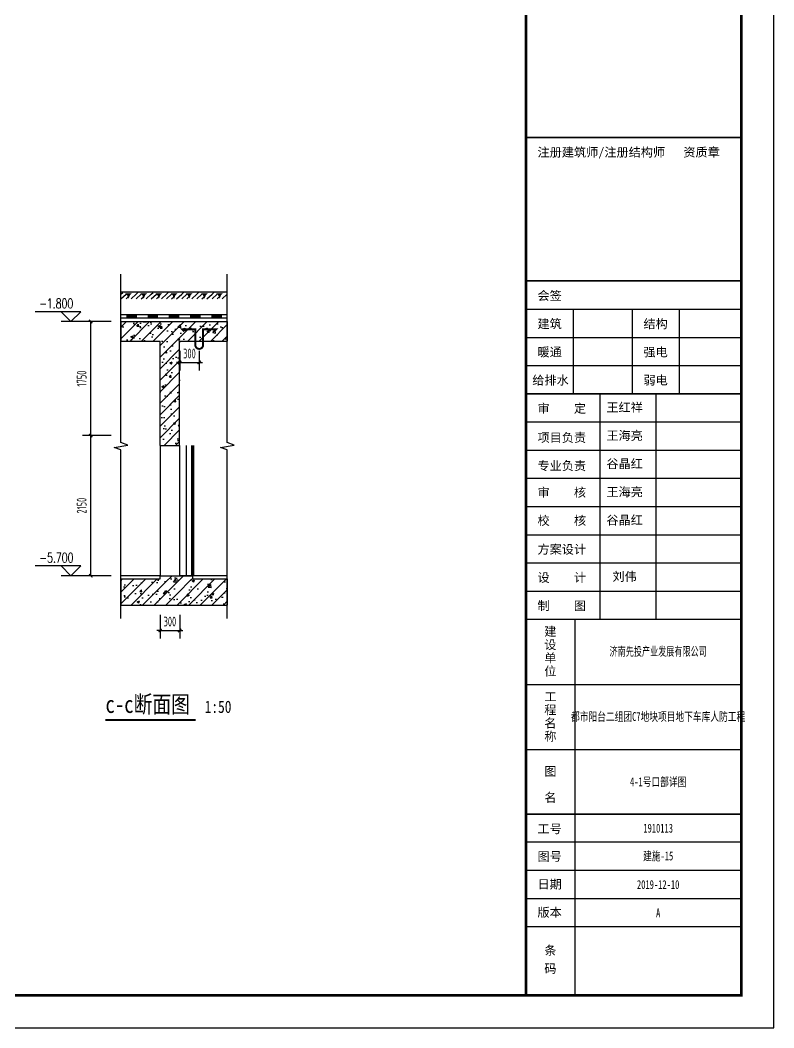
# Model space of a CAD drawing. Extents: x -473190 to 2138458, y -81875 to 2633646.
# Drawn here: x 1378803 to 1390363, y -52175 to -36716 of the extents above; entities that cross this region are included whole.
import ezdxf

# ---------------------------------------------------------------- set-up
doc = ezdxf.new("R2010")
doc.units = 0
doc.header["$LTSCALE"] = 1000
for name, color, linetype in [('A-面层', 151, 'Continuous'), ('A_PLAN_DETAIL_zx', 41, 'Continuous'), ('DIM_SYMB', 3, 'Continuous'), ('ECA_TK', 7, 'Continuous'), ('PUB_DIM', 3, 'Continuous'), ('PUB_HATCH', 8, 'Continuous'), ('PUB_TEXT', 7, 'Continuous'), ('RF-M', 4, 'Continuous'), ('RF-QT', 30, 'Continuous'), ('SURFACE', 6, 'Continuous'), ('tk', 7, 'Continuous'), ('TWT_DIM', 3, 'Continuous')]:
    doc.layers.add(name, color=color, linetype=linetype)
doc.styles.add('_TCH_DIM', font='SIMPLEX', dxfattribs={"bigfont": 'GBCBIG'})
doc.styles.add('_TCH_DIM_T3', font='tssdeng.shx', dxfattribs={"width": 0.564706, "bigfont": '@@@tssdchn.shx'})
doc.styles.add('SUNTXT', font='', dxfattribs={"height": 2.5})
doc.styles.add('TYDG_01', font='', dxfattribs={"width": 0.8})
doc.styles.add('黑体', font='simhei.ttf', dxfattribs={"width": 0.65})
doc.styles.get('SUNTXT').set_extended_font_data('SimSun')
doc.styles.get('TYDG_01').set_extended_font_data('SimSun')
doc.dimstyles.new('_TWT_ARCH&&50', dxfattribs={"dimtxt": 148.75, "dimasz": 50, "dimexe": 125, "dimexo": 150, "dimgap": 63.125, "dimtad": 1, "dimdec": 0, "dimzin": 0, "dimdsep": 46, "dimtxsty": '_TCH_DIM_T3', "dimblk": 'ARCHTICK', "dimcen": 0.09, "dimclrt": 7, "dimazin": 2, "dimtfac": 1, "dimtdec": 0, "dimtix": 1, "dimtmove": 2, "dimatfit": 3, "dimfxl": 0, "dimtolj": 1, "dimtzin": 0, "dimarcsym": 0})
pattern_1 = [(45, (-477544.96, -71625.69), (-88.388348, 88.388348), []), (50, (-477544.96, -71625.7), (358.63009, -31.376067), [37.5, -412.5]), (355, (-477544.96, -71625.7), (-69.37567, 376.09607), [30, -330]), (100.4514, (-477515.08, -71628.3), (289.25469, 344.71977), [31.870095, -350.571056]), (46.1842, (-477544.96, -71525.7), (533.62052, -82.75951), [56.25, -618.75]), (96.6356, (-477500.5, -71532.6), (467.33135, 487.05894), [47.80514, -525.8565]), (351.1842, (-477544.96, -71525.7), (467.33097, 487.0593), [45, -495]), (21, (-477494.96, -71550.7), (298.453526, -201.309445), [37.5, -412.5]), (326, (-477494.96, -71550.7), (121.657666, 362.57502), [30, -330]), (71.4514, (-477470.1, -71567.47), (420.111314, 161.26525), [31.870095, -350.571056]), (37.5, (-477544.96, -71625.69), (6.079928, 166.446927), [0, -326, 0, -335, 0, -331.25]), (7.5, (-477544.96, -71625.69), (131.534769, 197.205856), [0, -191, 0, -318.5, 0, -126.25]), (327.5, (-477656.46, -71625.69), (266.911218, -11.277436), [0, -125, 0, -390, 0, -517.5]), (317.5, (-477706.46, -71625.7), (291.593085, 50.05249), [0, -162.5, 0, -259, 0, -367.5])]

# ---------------------------------------------------------------- blocks, each defined once
blk = doc.blocks.new('10B_A1E图框')
blk.add_line((765, 184), (765, 584))
blk.add_line((765, 184), (765, 584))
blk.add_line((765, 184), (765, 584))
at = {"layer": 'ECA_TK'}
for p, q in [((765, 220.51), (831, 220.51)), ((779.58, 194.56), (779.58, 220.51)), ((797.5, 220.51), (797.5, 194.56)), ((812.08, 194.56), (812.08, 220.51)), ((765, 211.86), (831, 211.86)), ((765, 203.21), (831, 203.21)), ((787.68, 125.36), (787.68, 194.56)), ((804.77, 194.56), (804.77, 125.36)), ((765, 185.91), (831, 185.91)), ((765, 177.26), (831, 177.26)), ((765, 168.61), (831, 168.61)), ((765, 159.96), (831, 159.96)), ((765, 151.31), (831, 151.31)), ((765, 142.66), (831, 142.66)), ((765, 134.01), (831, 134.01)), ((765, 125.36), (831, 125.36)), ((780.03, 10), (780.03, 125.36)), ((765, 105.36), (831, 105.36)), ((765, 85.36), (831, 85.36)), ((831, 56.92), (765, 56.92)), ((831, 48.27), (765, 48.27)), ((831, 39.62), (765, 39.62)), ((831, 30.97), (765, 30.97))]:
    blk.add_line(p, q, dxfattribs=at)
blk.add_lwpolyline([(0, 0), (841, 0), (841, 594), (0, 594)], close=True, dxfattribs=at)
at = {"layer": 'ECA_TK', "const_width": 0.8}
blk.add_lwpolyline([(831, 10), (831, 584), (18, 584), (18, 10)], close=True, dxfattribs=at)
at = {"layer": 'ECA_TK'}
for points, const_width in [([(765, 10), (765, 584)], 0.8), ([(765, 273.16), (831, 273.16)], 0.5), ([(765, 229.16), (831, 229.16)], 0.5), ([(765, 194.56), (831, 194.56)], 0.5), ([(831, 65.57), (765, 65.57)], 0.5)]:
    blk.add_lwpolyline(points, dxfattribs=dict(at, const_width=const_width))
at = {"layer": 'ECA_TK', "linetype": 'Continuous', "style": 'SUNTXT'}
for s, height, p in [('注册建筑师/注册结构师   资质章', 2.7342, (768.5, 267.3)), ('会签', 2.734, (768.5, 223.3)), ('建筑', 2.734, (768.5, 214.65)), ('结构', 2.734, (801, 214.65)), ('暖通', 2.734, (768.5, 206)), ('强电', 2.734, (801, 206)), ('给排水', 2.734, (766.9, 197.35)), ('弱电', 2.734, (801, 197.35)), ('审    定', 2.734, (768.5, 188.7)), ('项目负责', 2.734, (768.5, 179.74)), ('专业负责', 2.734, (768.5, 171.09)), ('审    核', 2.734, (768.5, 162.93)), ('校    核', 2.734, (768.5, 154.28)), ('方案设计', 2.734, (768.5, 145.45)), ('设    计', 2.734, (768.5, 136.8)), ('制    图', 2.734, (768.5, 128.15)), ('建', 2.73, (770.59, 120.26)), ('设', 2.73, (770.59, 116.2)), ('单', 2.73, (770.59, 112.14)), ('位', 2.73, (770.59, 108.08)), ('工', 2.73, (770.59, 100.26)), ('程', 2.73, (770.59, 96.2)), ('名', 2.73, (770.59, 92.14)), ('称', 2.73, (770.59, 88.08)), ('图', 2.73, (770.59, 77.33)), ('名', 2.73, (770.59, 69.33)), ('工号', 2.734, (768.5, 59.71)), ('图号', 2.734, (768.5, 51.23)), ('日期', 2.734, (768.5, 42.72)), ('版本', 2.734, (768.5, 34.07)), ('条', 2.73, (770.59, 22.4)), ('码', 2.73, (770.59, 16.85))]:
    blk.add_text(s, height=height, dxfattribs=at).set_placement(p)
blk = doc.blocks.new('_ArchTick')
at = {"color": 0, "linetype": 'ByBlock', "const_width": 0.4}
blk.add_lwpolyline([(-0.5, -0.5), (0.5, 0.5)], dxfattribs=at)
blk = doc.blocks.new('*D2684')
at = {"layer": 'Defpoints', "color": 0, "transparency": 16777216}
for p in [(1380950, -45689), (1381250, -45689), (1381250, -46079)]:
    blk.add_point(p, dxfattribs=at)
at = {"layer": 'TWT_DIM', "color": 0, "lineweight": -2, "transparency": 16777216}
for p, q in [((1380950, -45839), (1380950, -46204)), ((1381250, -45839), (1381250, -46204)), ((1380950, -46079), (1380900, -46079)), ((1380950, -46079), (1381250, -46079)), ((1381250, -46079), (1381300, -46079))]:
    blk.add_line(p, q, dxfattribs=at)
at = {"layer": 'TWT_DIM', "color": 0, "lineweight": -2, "transparency": 16777216, "xscale": 50, "yscale": 50, "zscale": 50}
blk.add_blockref('_ArchTick', (1380950, -46079), dxfattribs=at)
at = {"layer": 'TWT_DIM', "color": 0, "lineweight": -2, "transparency": 16777216, "xscale": 50, "yscale": 50, "zscale": 50, "rotation": 180}
blk.add_blockref('_ArchTick', (1381250, -46079), dxfattribs=at)
at = {"layer": 'TWT_DIM', "color": 7, "transparency": 16777216, "insert": (1381100, -45942), "char_height": 148.8, "attachment_point": 5, "style": '_TCH_DIM_T3'}
blk.add_mtext('\\A1;300', dxfattribs=at)
blk = doc.blocks.new('*D2685')
at = {"layer": 'Defpoints', "color": 0, "transparency": 16777216}
for p in [(1379885, -43089), (1380350, -43089), (1380350, -45239)]:
    blk.add_point(p, dxfattribs=at)
at = {"layer": 'TWT_DIM', "color": 0, "lineweight": -2, "transparency": 16777216}
for p, q in [((1380200, -43089), (1379760, -43089)), ((1379885, -45239), (1379885, -43089)), ((1380200, -45239), (1379760, -45239))]:
    blk.add_line(p, q, dxfattribs=at)
at = {"layer": 'TWT_DIM', "color": 0, "lineweight": -2, "transparency": 16777216, "xscale": 50, "yscale": 50, "zscale": 50}
for p, rotation in [((1379885, -43089), 90), ((1379885, -45239), 270)]:
    blk.add_blockref('_ArchTick', p, dxfattribs=dict(at, rotation=rotation))
at = {"layer": 'TWT_DIM', "color": 7, "transparency": 16777216, "insert": (1379747, -44164), "char_height": 148.8, "attachment_point": 5, "rotation": 90, "style": '_TCH_DIM_T3'}
blk.add_mtext('\\A1;2150', dxfattribs=at)
blk = doc.blocks.new('*D2686')
at = {"layer": 'Defpoints', "color": 0, "transparency": 16777216}
for p in [(1379885, -41339), (1380350, -41339), (1380350, -43089)]:
    blk.add_point(p, dxfattribs=at)
at = {"layer": 'TWT_DIM', "color": 0, "lineweight": -2, "transparency": 16777216}
for p, q in [((1380200, -41339), (1379760, -41339)), ((1379885, -43089), (1379885, -41339)), ((1380200, -43089), (1379760, -43089))]:
    blk.add_line(p, q, dxfattribs=at)
at = {"layer": 'TWT_DIM', "color": 0, "lineweight": -2, "transparency": 16777216, "xscale": 50, "yscale": 50, "zscale": 50}
for p, rotation in [((1379885, -41339), 90), ((1379885, -43089), 270)]:
    blk.add_blockref('_ArchTick', p, dxfattribs=dict(at, rotation=rotation))
at = {"layer": 'TWT_DIM', "color": 7, "transparency": 16777216, "insert": (1379747, -42214), "char_height": 148.8, "attachment_point": 5, "rotation": 90, "style": '_TCH_DIM_T3'}
blk.add_mtext('\\A1;1750', dxfattribs=at)
blk = doc.blocks.new('*D2687')
at = {"layer": 'Defpoints', "color": 0, "transparency": 16777216}
for p in [(1381250, -41639), (1381550, -41639), (1381550, -41967)]:
    blk.add_point(p, dxfattribs=at)
at = {"layer": 'TWT_DIM', "color": 0, "lineweight": -2, "transparency": 16777216}
for p, q in [((1381250, -41789), (1381250, -42092)), ((1381550, -41789), (1381550, -42092)), ((1381250, -41967), (1381200, -41967)), ((1381250, -41967), (1381550, -41967)), ((1381550, -41967), (1381600, -41967))]:
    blk.add_line(p, q, dxfattribs=at)
at = {"layer": 'TWT_DIM', "color": 0, "lineweight": -2, "transparency": 16777216, "xscale": 50, "yscale": 50, "zscale": 50}
blk.add_blockref('_ArchTick', (1381250, -41967), dxfattribs=at)
at = {"layer": 'TWT_DIM', "color": 0, "lineweight": -2, "transparency": 16777216, "xscale": 50, "yscale": 50, "zscale": 50, "rotation": 180}
blk.add_blockref('_ArchTick', (1381550, -41967), dxfattribs=at)
at = {"layer": 'TWT_DIM', "color": 7, "transparency": 16777216, "insert": (1381400, -41830), "char_height": 148.8, "attachment_point": 5, "style": '_TCH_DIM_T3'}
blk.add_mtext('\\A1;300', dxfattribs=at)
blk = doc.blocks.new('$LinePat$自然土壤')
at = {"color": 0}
for p, q in [((0, -90), (71, -19)), ((0, -300), (211, -89)), ((210, -300), (286, -224)), ((420, -300), (630, -90))]:
    blk.add_line(p, q, dxfattribs=at)
for points in [[(0, 0), (630, 0), (168, -45), (462, -45)], [(168, -45), (462, -45), (252, -132), (378, -132)], [(252, -132), (378, -132), (315, -300)]]:
    blk.add_solid(points, dxfattribs=at)
blk = doc.blocks.new('$LinePat$防水层2')
at = {"color": 0}
blk.add_line((0, 0), (600, 0), dxfattribs=at)
blk.add_solid([(150, 0), (450, 0), (150, -100), (450, -100)], dxfattribs=at)

msp = doc.modelspace()

# ---------------------------------------------------------------- hatches: boundary and pattern name
at = {"layer": 'PUB_HATCH'}
h = msp.add_hatch(dxfattribs=at)
h.set_pattern_fill('钢筋混凝土', color=256, scale=50, style=0)
h.set_pattern_definition(pattern_1)
h.paths.add_polyline_path([(1380349.5, -41638.8), (1380949.5, -41638.8), (1381099.5, -41538.8), (1381099.5, -41338.8), (1380349.5, -41338.8)])
h = msp.add_hatch(dxfattribs=at)
h.set_pattern_fill('钢筋混凝土', color=256, scale=50, style=0)
h.set_pattern_definition(pattern_1)
h.paths.add_polyline_path([(1381099.5, -41538.8), (1381249.5, -41638.8), (1381979.1, -41638.8), (1381979.1, -41338.8), (1381099.5, -41338.8)])
h = msp.add_hatch(dxfattribs=at)
h.set_pattern_fill('钢筋混凝土', color=256, scale=50, style=0)
h.set_pattern_definition(pattern_1)
h.paths.add_polyline_path([(1381249.5, -43238.8), (1381249.5, -41638.8), (1381099.5, -41538.8), (1380949.5, -41638.8), (1380949.5, -43238.8)])
h = msp.add_hatch(dxfattribs=at)
h.set_pattern_fill('钢筋混凝土', color=256, scale=50, style=0)
h.set_pattern_definition(pattern_1)
h.paths.add_polyline_path([(1380349.5, -45688.8), (1381249.5, -45688.8), (1381216.2, -45422.1), (1380949.5, -45288.8), (1380349.5, -45288.8)])
h = msp.add_hatch(dxfattribs=at)
h.set_pattern_fill('钢筋混凝土', color=256, scale=50, style=0)
h.set_pattern_definition(pattern_1)
h.paths.add_polyline_path([(1381216.2, -45422.1), (1381449.5, -45288.8), (1381449.5, -45238.8), (1380949.5, -45238.8), (1380949.5, -45288.8)])
h = msp.add_hatch(dxfattribs=at)
h.set_pattern_fill('钢筋混凝土', color=256, scale=50, style=0)
h.set_pattern_definition(pattern_1)
h.paths.add_polyline_path([(1381216.2, -45422.1), (1381249.5, -45688.8), (1381979.1, -45688.8), (1381979.1, -45288.8), (1381449.5, -45288.8)])

# ---------------------------------------------------------------- linework, layer by layer
at = {"layer": 'A-面层'}
for points in [[(1380949.5, -45238.8), (1380349.5, -45238.8)], [(1381979.1, -45238.8), (1381249.5, -45238.8)]]:
    msp.add_lwpolyline(points, dxfattribs=at)
at = {"layer": 'A_PLAN_DETAIL_zx', "const_width": 30}
msp.add_lwpolyline([(1381777.3, -41492), (1381809.5, -41458.8), (1381609.5, -41458.8), (1381609.5, -41698.8, -1), (1381489.5, -41698.8), (1381489.5, -41458.8), (1381289.5, -41458.8), (1381321.6, -41492)], format="xyb", dxfattribs=at)
at = {"layer": 'DIM_SYMB'}
for points in [[(1380349.5, -45893), (1380349.5, -43309.5), (1380244.5, -43271.3), (1380454.5, -43234.3), (1380349.5, -43197), (1380349.5, -40613.6)], [(1381979.1, -45893), (1381979.1, -43309.5), (1381874.1, -43271.3), (1382084.1, -43234.3), (1381979.1, -43197), (1381979.1, -40613.6)]]:
    msp.add_lwpolyline(points, dxfattribs=at)
at = {"layer": 'DIM_SYMB', "lineweight": -3, "const_width": 35}
msp.add_lwpolyline([(1380111.7, -47451.7), (1381493.1, -47451.7)], dxfattribs=at)
at = {"layer": 'PUB_DIM'}
for p, q in [((1379731.6, -41188.8), (1379031.6, -41188.8)), ((1379581.6, -41338.8), (1379431.6, -41188.8)), ((1379581.6, -41338.8), (1379731.6, -41188.8)), ((1379931.6, -41338.8), (1379431.6, -41338.8)), ((1379731.6, -45088.8), (1379031.6, -45088.8)), ((1379581.6, -45238.8), (1379431.6, -45088.8)), ((1379581.6, -45238.8), (1379731.6, -45088.8)), ((1379931.6, -45238.8), (1379431.6, -45238.8))]:
    msp.add_line(p, q, dxfattribs=at)
at = {"layer": 'RF-M'}
for p, q in [((1380949.5, -43238.8), (1380949.5, -45238.8)), ((1381249.5, -43238.8), (1381249.5, -45238.8)), ((1381349.5, -43238.8), (1381349.5, -45238.8)), ((1381449.5, -43238.8), (1381449.5, -45238.8))]:
    msp.add_line(p, q, dxfattribs=at)
at = {"layer": 'RF-M', "const_width": 50}
msp.add_lwpolyline([(1381449.5, -43238.8), (1381449.5, -45238.8)], dxfattribs=at)
at = {"layer": 'RF-QT'}
for p, q in [((1380349.5, -41338.8), (1381099.5, -41338.8)), ((1380349.5, -41338.8), (1380349.5, -41638.8)), ((1381099.5, -41338.8), (1381979.1, -41338.8)), ((1381979.1, -41338.8), (1381979.1, -41638.8)), ((1380349.5, -41638.8), (1380949.5, -41638.8)), ((1380949.5, -43238.8), (1380949.5, -41638.8)), ((1381249.5, -41638.8), (1381979.1, -41638.8)), ((1381249.5, -43238.8), (1381249.5, -41638.8)), ((1380949.5, -43238.8), (1381249.5, -43238.8)), ((1380349.5, -45288.8), (1380949.5, -45288.8)), ((1380349.5, -45288.8), (1380349.5, -45688.8)), ((1380949.5, -45288.8), (1380949.5, -45238.8)), ((1380949.5, -45238.8), (1381449.5, -45238.8)), ((1381449.5, -45288.8), (1381449.5, -45238.8)), ((1381449.5, -45288.8), (1381979.1, -45288.8)), ((1381979.1, -45288.8), (1381979.1, -45688.8)), ((1380349.5, -45688.8), (1381249.5, -45688.8)), ((1381249.5, -45688.8), (1381979.1, -45688.8))]:
    msp.add_line(p, q, dxfattribs=at)
at = {"layer": 'SURFACE'}
msp.add_line((1381979.1, -40888.8), (1380349.5, -40888.8), dxfattribs=at)
for points in [[(1381979.1, -41238.8), (1380349.5, -41238.8)], [(1381979.1, -41288.8), (1380349.5, -41288.8)]]:
    msp.add_lwpolyline(points, dxfattribs=at)

# ---------------------------------------------------------------- block references
at = {"layer": 'SURFACE', "color": 8, "xscale": 0.3695249676388078, "yscale": 0.3333333333333333, "zscale": 0.3333333333333333, "rotation": 8.186163115859577e-12}
for p in [(1380349.5, -40889.1), (1380582.3, -40889.1), (1380815.1, -40889.1), (1381047.9, -40889.1), (1381280.7, -40889.1), (1381513.5, -40889.1), (1381746.3, -40889.1)]:
    msp.add_blockref('$LinePat$自然土壤', p, dxfattribs=at)
at = {"layer": 'SURFACE', "xscale": -0.5432017023582012, "yscale": 0.5, "zscale": 0.5}
for p in [(1380675.4, -41238.8), (1381001.3, -41238.8), (1381327.3, -41238.8), (1381653.2, -41238.8), (1381979.1, -41238.8)]:
    msp.add_blockref('$LinePat$防水层2', p, dxfattribs=at)
at = {"layer": 'tk', "xscale": 50, "yscale": 50, "zscale": 50}
msp.add_blockref('10B_A1E图框', (1348313.1, -52174.7), dxfattribs=at)

# ---------------------------------------------------------------- texts
at = {"layer": 'PUB_TEXT'}
for s, height, style, width, p in [('-1.800', 148.75, '_TCH_DIM', 0.705882, (1379096.1, -41136.3)), ('-5.700', 148.75, '_TCH_DIM', 0.705882, (1379099.1, -45036.3)), ('c-c断面图', 264.35, 'TYDG_01', 0.8, (1380111.7, -47343.3)), ('1:50', 188.82, 'TYDG_01', 0.8, (1381633.1, -47343.3))]:
    msp.add_text(s, height=height, dxfattribs=dict(at, style=style, width=width)).set_placement(p)
at = {"layer": 'tk', "char_height": 136.5, "width": 854, "attachment_point": 5, "style": 'SUNTXT'}
for s, insert in [('王红祥', (1388074.1, -42662.9)), ('王海亮', (1388074.1, -43095.4)), ('谷晶红', (1388074.1, -43527.9)), ('王海亮', (1388074.1, -43960.4)), ('谷晶红', (1388074.1, -44392.9)), ('刘伟', (1388074.1, -45257.9))]:
    msp.add_mtext(s, dxfattribs=dict(at, insert=insert))
at = {"layer": 'tk', "linetype": 'ByBlock', "ltscale": 5, "char_height": 136.5, "width": 2548.359, "attachment_point": 5, "style": '黑体'}
for s, insert in [('济南先投产业发展有限公司', (1388588.9, -46406.8)), ('{\\fSTXihei|b0|i0|c134|p2;\\W0.7;都市阳台二组团C7地块项目地下车库人防工程}', (1388588.9, -47406.8)), ('{\\fSTXihei|b0|i0|c134|p2;\\W0.7;4-1号口部详图}', (1388588.9, -48406.8)), ('{\\W0.7;1910113}', (1388588.9, -49112.6)), ('{\\W0.7;建施-15}', (1388588.9, -49545.1)), ('{\\W0.7;2019-12-10}', (1388588.9, -49977.6)), ('{\\W0.7;A}', (1388588.9, -50410.1))]:
    msp.add_mtext(s, dxfattribs=dict(at, insert=insert))

# ---------------------------------------------------------------- dimensions: what is measured, and where the dimension line sits
at = {"layer": 'TWT_DIM'}
for p1, p2, distance, picture, middle in [((1380349.5, -43088.8), (1380349.5, -41338.8), 464.6, '*D2686', (1379747.4, -42213.8)), ((1381249.5, -41638.8), (1381549.5, -41638.8), -328.5, '*D2687', (1381399.5, -41829.8)), ((1380349.5, -45238.8), (1380349.5, -43088.8), 464.6, '*D2685', (1379747.4, -44163.8)), ((1380949.5, -45688.8), (1381249.5, -45688.8), -390.3, '*D2684', (1381099.5, -45941.6))]:
    dim = msp.add_aligned_dim(p1=p1, p2=p2, distance=distance, dimstyle='_TWT_ARCH&&50', dxfattribs=at)
    dim.commit()
    dim.dimension.update_dxf_attribs({"geometry": picture, "text_midpoint": middle})

doc.saveas('drawing.dxf')
